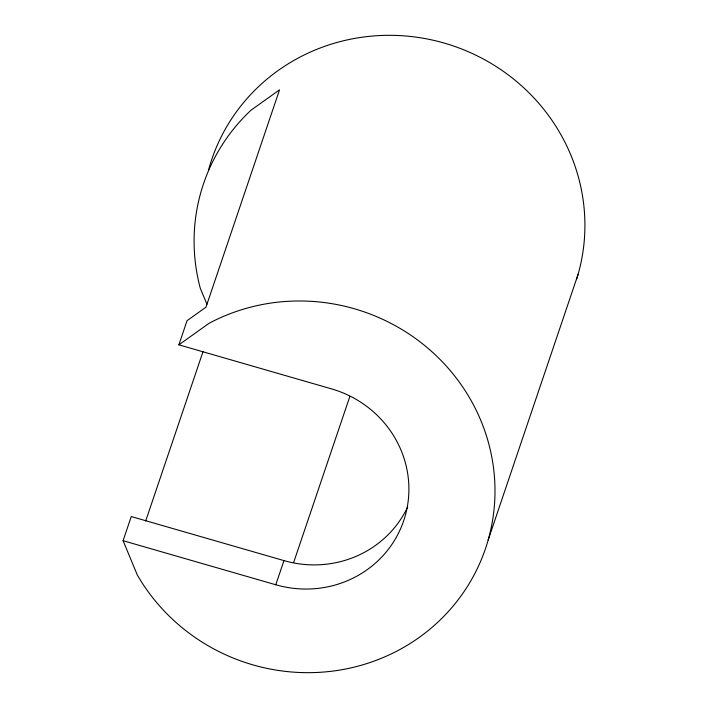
<?xml version="1.0" encoding="UTF-8"?>
<svg xmlns="http://www.w3.org/2000/svg" width="708" height="708" viewBox="0 0 708 708"><rect width="100%" height="100%" fill="white"/><g stroke="black" fill="none" stroke-linecap="round" stroke-linejoin="round"><path stroke-width="1.06" d="M407.693 506.928A105.616 101.819 18.7 0 1 283.952 560.612L131.263 516.548L123.086 540.7L275.775 584.764A105.616 101.819 18.7 0 0 405.135 516.105A105.616 101.819 18.7 0 0 331.565 388.896L178.885 344.831L187.054 320.68L205.966 307.184L279.536 89.836L251.013 110.191A192.027 185.124 18.7 0 0 200.293 288.253L206.922 304.228M145.698 520.982L203.001 351.699M275.775 584.764L283.952 560.612M293.634 562.533L349.876 396.374M488.148 540.062L578.073 274.412M178.885 344.831L209.09 323.273A192.027 185.124 18.7 0 1 469.979 398.56A192.027 185.124 18.7 0 1 398.25 650.378A192.027 185.124 18.7 0 1 137.361 575.091L123.086 540.7M208.524 170.035A192.027 185.124 18.7 0 1 445.943 43.586A192.027 185.124 18.7 0 1 576.489 279.642"/></g></svg>
